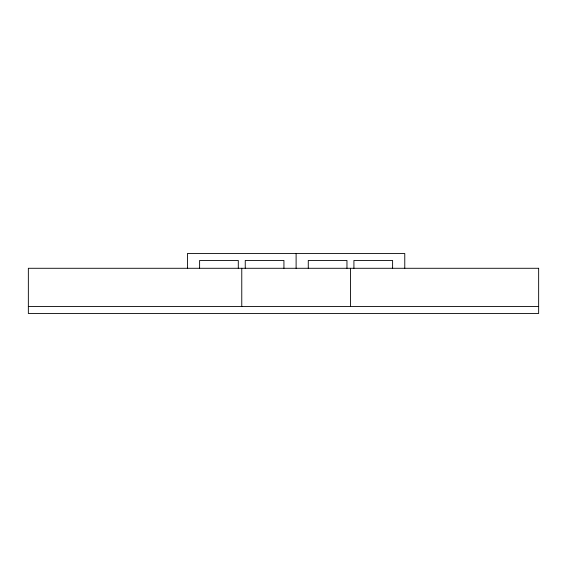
<?xml version="1.0" encoding="UTF-8"?>
<svg xmlns="http://www.w3.org/2000/svg" width="567" height="567" viewBox="0 0 567 567"><rect width="100%" height="100%" fill="white"/><g stroke="black" fill="none" stroke-linecap="round" stroke-linejoin="round"><path stroke-width="0.85" d="M28.35 306.534L538.65 306.534M404.774 268.283L404.774 253.506L187.436 253.506L187.436 268.283M392.605 268.283L392.605 260.466L353.914 260.466L353.914 268.283M350.441 268.283L350.441 306.534M346.961 268.283L346.961 260.466L308.278 260.466L308.278 268.283M296.109 253.506L296.109 268.283M283.932 268.283L283.932 260.466L245.249 260.466L245.249 268.283M241.769 268.283L241.769 306.534M238.296 268.283L238.296 260.466L199.612 260.466L199.612 268.283M538.65 268.283L28.35 268.283L28.35 313.494L538.65 313.494L538.65 268.283"/></g></svg>
